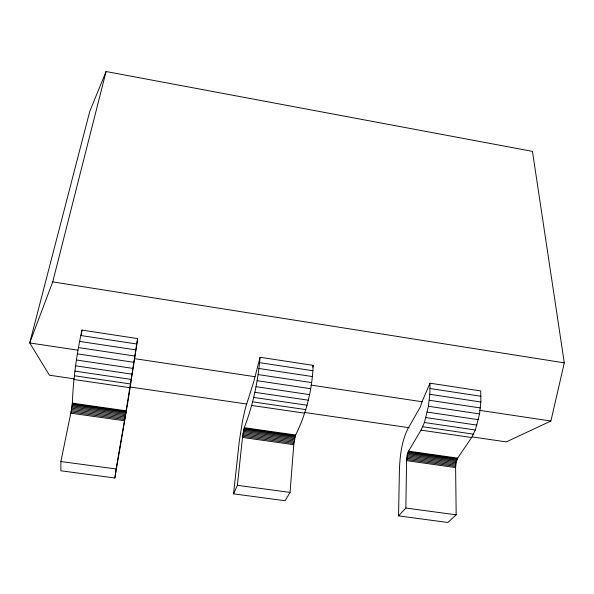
<?xml version="1.0" encoding="UTF-8"?>
<svg xmlns="http://www.w3.org/2000/svg" width="594" height="594" viewBox="0 0 594 594"><rect width="100%" height="100%" fill="white"/><g stroke="black" fill="none" stroke-linecap="round" stroke-linejoin="round"><path stroke-width="0.89" d="M60.892 461.523L60.878 470.782L114.865 477.999L128.289 399.606L137.66 338.587L81.942 330.093C76.7 354.121 73.248 378.541 72.357 403.133L71.035 411.954L60.892 461.523L116.082 468.963L125.304 415.77L137.66 338.587M398.559 515.896L405.865 508.033L406.578 460.64L407.306 454.64L408.568 451.121L421.02 430.145L424.42 422.505L428.415 406.274L429.833 394.297L430.019 383.189L480.754 390.926L480.85 401.997L479.551 413.914L475.356 429.997L471.614 437.526L457.67 458.123L456.044 462.748L455.613 467.567L456.177 514.82L447.869 522.482L398.559 515.896L399.435 469.282C400.029 455.494 401.678 441.245 407.892 428.749L420.478 406.682L421.681 402.524L430.019 383.189M312.882 370.745L313.209 365.369L260.075 357.261L253.727 381.823L245.352 408.264L242.515 420.894L239.241 441.654L233.561 493.852L285.12 500.742L290.058 492.419L293.867 443.495L295.619 435.001C305.613 414.931 311.315 393.057 312.882 370.745L259.563 362.652L260.075 357.261M233.561 493.852L237.385 485.32L242.619 436.241L244.275 427.673C252.324 406.793 257.299 384.89 259.563 362.652M81.46 334.511L81.942 330.093M114.865 477.999L116.082 468.963M472.334 436.946L506.281 441.899L550.898 421.027L564.3 362.867L532.447 151.366L106.081 71.518L89.805 111.256L29.7 342.946L49.436 375.222L74.205 378.838M77.903 350.163L29.7 342.946L52.725 281.89L106.081 71.518M312.674 367.114L313.209 365.369M237.385 485.32L290.058 492.419M405.865 508.033L456.177 514.82M71.035 411.954L124.666 419.542M242.619 436.241L293.867 443.495M406.623 459.452L455.635 466.387M70.79 413.172L124.458 420.752M242.486 437.444L293.763 444.691M406.578 460.64L455.613 467.567M72.357 403.133L126.099 410.803M244.275 427.673L295.619 435.001M408.568 451.121L457.67 458.123M72.297 403.883L125.987 411.538M244.067 428.378L295.359 435.692M408.226 451.789L457.283 458.783M72.193 404.774L125.846 412.422M243.844 429.239L295.107 436.545M407.892 452.613L456.92 459.6M72.06 405.806L125.69 413.439M243.622 430.227L294.854 437.526M407.588 453.571L456.586 460.55M71.896 406.942L125.505 414.567M243.399 431.333L294.617 438.617M407.306 454.64L456.296 461.605M71.703 408.152L125.304 415.77M243.176 432.514L294.394 439.783M407.068 455.791L456.044 462.748M71.495 409.415L125.096 417.018M242.976 433.746L294.186 441.008M406.868 456.994L455.85 463.944M71.273 410.692L124.881 418.287M242.79 434.994L294.015 442.255M406.719 458.226L455.709 465.169M74.332 375.742L130.108 383.902M252.643 401.841L305.836 409.622M422.757 426.737L473.544 434.169M130.168 387.006L246.666 404.009M304.462 412.444L409.043 427.71M74.005 379.529L129.544 387.63M251.574 405.427L304.551 413.157M421.02 430.145L471.614 437.526M75.557 365.822L131.66 374.109M254.9 392.315L308.383 400.215M425.95 417.575L476.997 425.118M74.859 371.124L130.821 379.351M253.764 397.423L307.128 405.264M424.42 422.505L475.356 429.997M134.534 358.65L255.004 376.7M310.974 385.083L422.364 401.774M479.655 410.35L550.898 421.027M77.406 353.861L133.605 362.258M257.068 380.687L310.647 388.691M428.415 406.274L479.551 413.914M76.418 360.009L132.603 368.347M256.014 386.672L309.571 394.631M427.294 412.11L478.415 419.698M79.626 341.409L135.699 349.881M258.873 368.48L312.333 376.551M429.833 394.297L480.85 401.997M78.49 347.594L134.652 356.029M258.034 374.562L311.583 382.595M429.269 400.274L480.375 407.944M80.791 335.513L136.709 344M430.086 388.535L480.977 396.265M52.725 281.89L564.3 362.867"/></g></svg>
